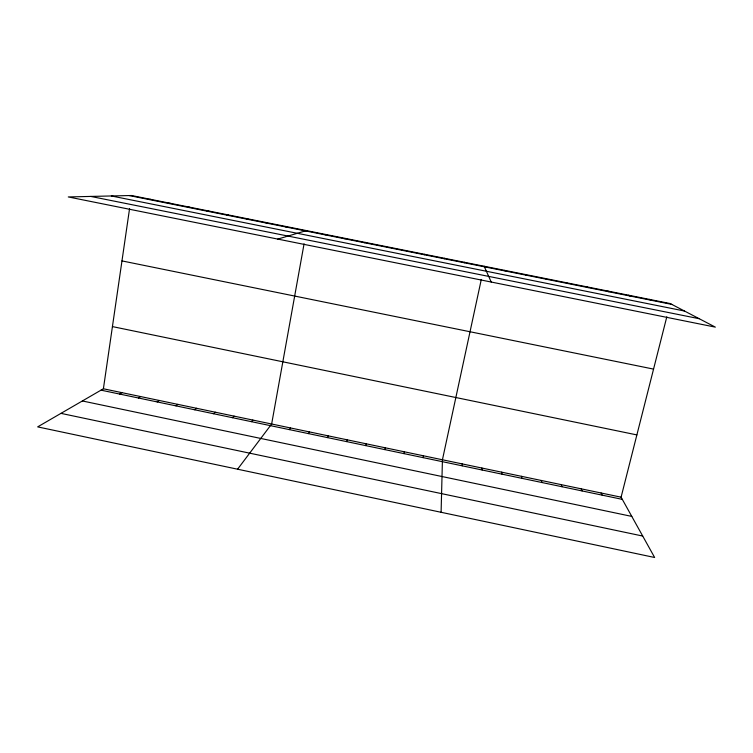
<?xml version="1.0" encoding="UTF-8"?>
<svg xmlns="http://www.w3.org/2000/svg" width="753" height="753" viewBox="0 0 753 753"><rect width="100%" height="100%" fill="white"/><g stroke="black" fill="none" stroke-linecap="round" stroke-linejoin="round"><path stroke-width="1.13" d="M441.098 512.294L442.435 459.763L481.299 279.467M444.392 258.778L444.421 258.27M423.148 457.636L423.327 455.763M666.819 316.787L621.093 497.178L654.639 557.493L37.65 426.885L103.396 388.774L129.554 208.703M403.937 453.617L404.257 451.772M304.071 243.812L271.645 424.005L237.581 469.204M384.774 449.597L385.216 447.781M365.629 445.588L366.212 443.799M424.428 254.778L424.607 254.298M346.521 441.587L347.237 439.827M327.451 437.587L328.289 435.865M308.401 433.606L309.379 431.902M289.397 429.615L290.498 427.949M251.464 421.671L252.829 420.061M232.545 417.708L234.042 416.127M213.664 413.755L215.292 412.202M194.811 409.811L196.561 408.277M175.986 405.867L177.868 404.361M157.198 401.923L159.203 400.455M138.439 397.998L140.576 396.558M364.763 242.805L365.374 242.419M119.708 394.073L121.967 392.661M344.949 238.833L345.693 238.466M325.164 234.861L326.058 234.531M277.772 239.087L306.443 230.597M285.698 226.945L286.865 226.672M266.016 223.001L267.324 222.747M246.363 219.057L247.822 218.841M226.747 215.123L228.347 214.934M207.169 211.198L208.901 211.038M187.629 207.273L189.492 207.141M168.117 203.366L170.122 203.254M148.633 199.451L150.779 199.376M129.187 195.554L671.798 304.4M111.359 195.959L684.505 311.027M90.784 196.429L699.208 318.707M121.967 260.905L653.557 369.102M112.432 326.595L636.878 434.914M103.396 388.774L621.093 497.178M101.006 390.158L622.307 499.361M82.369 400.963L631.795 516.407M60.965 413.369L642.714 536.051M649.359 299.374L650.827 300.193M628.576 295.204L629.894 295.995M607.84 291.044L608.998 291.797M587.133 286.893L588.14 287.618M566.463 282.751L567.32 283.439M545.831 278.61L546.537 279.269M525.236 274.478L525.792 275.109M504.679 270.355L505.084 270.958M601.101 492.989L602.174 495.145M484.151 266.242L491.21 282.036M581.147 488.81L582.078 490.928M561.23 484.64L562.02 486.73M541.341 480.47L541.991 482.532M521.49 476.32L521.998 478.343M464.272 262.251L464.385 262.788M501.677 472.169L502.044 474.164M481.892 468.027L482.127 469.994M462.144 463.886L462.238 465.825M131.474 195.507L68.278 196.938L715.35 327.131L670.179 303.553L131.474 195.507"/></g></svg>
